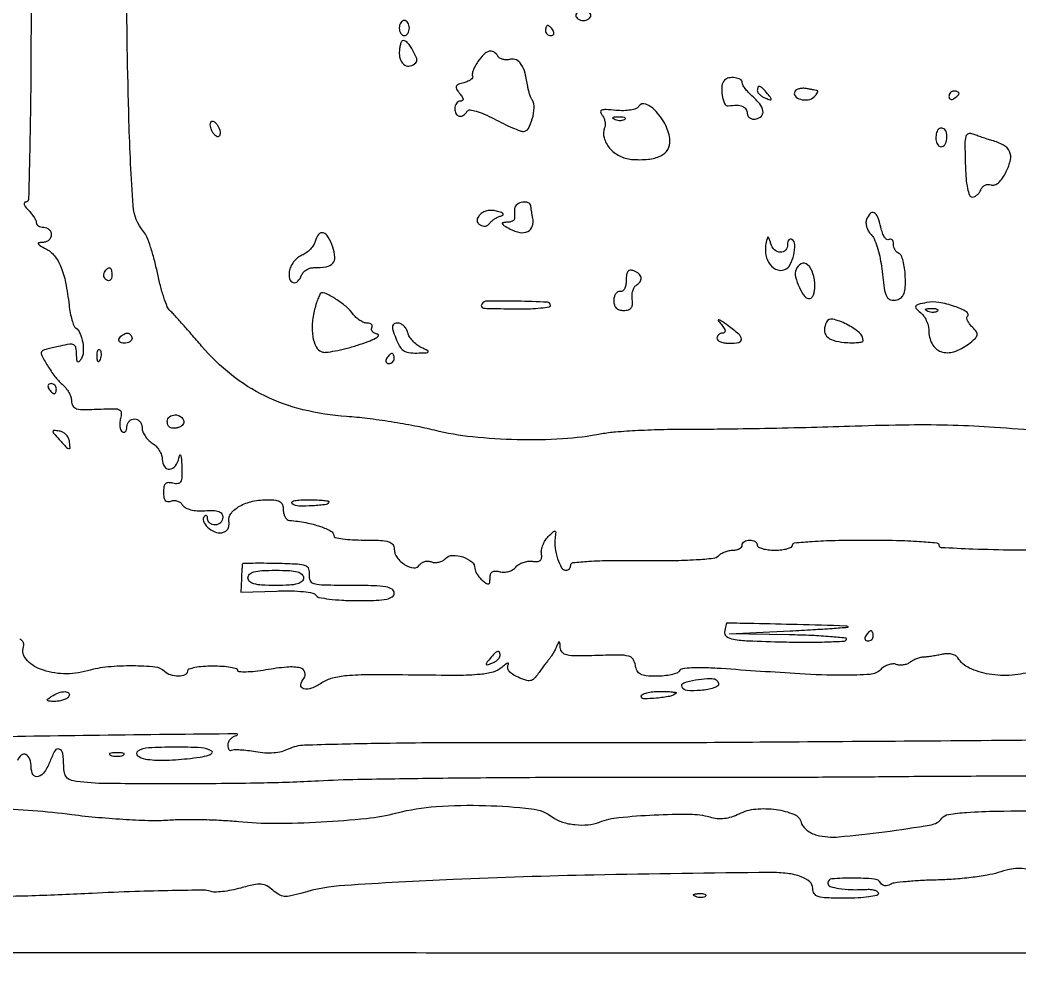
# Model space of a CAD drawing. Extents: x 0 to 5034, y 0 to 2560.
# Drawn here: x 500.8 to 698.9, y 260.2 to 448.1 of the extents above; entities that cross this region are included whole.
import ezdxf

# ---------------------------------------------------------------- set-up
doc = ezdxf.new("R2010")
doc.units = 0

msp = doc.modelspace()

# ---------------------------------------------------------------- linework, layer by layer
for points in [[(521.845899, 524.5, 0.000024), (521.849577, 566.207105, 0.000027)], [(495.366134, 263.263999, -0.000493), (512, 263.248959, 0.000377), (537.766971, 263.219699, 0.000035), (601.115625, 263.199988, 0.000045), (676.65134, 263.188681, 0.000036), (758.5, 263.189695, -0.00005), (959.629134, 263.186606, -0.002021)], [(503, 461.5, -0.001245), (502.943314, 438.729357, -0.004166), (502.744589, 423.8, -0.001123), (502.475399, 412.532722, -0.40658), (501.928571, 412, 0.262054), (501.671296, 411.855217, 0.216722), (501.633482, 411.538393, 0.08714), (501.897769, 411.033083, 0.032428), (502.428571, 410.428571, -0.02687), (503.030014, 409.758762, -0.029203), (503.538393, 409.045982, -0.03046), (503.896964, 408.39003, -0.110284), (504, 407.928571, 0.158739), (504.115347, 407.574402, 0.097), (504.440625, 407.272768, 0.078801), (504.926372, 407.069096, 0.06001), (505.5, 407, -0.099038), (506.072457, 406.885486, -0.097945), (506.559375, 406.559375, -0.097945), (506.885486, 406.072457, -0.099038), (507, 405.5, -0.115612), (506.865637, 404.926675, -0.099559), (506.485937, 404.436295, -0.092482), (505.918312, 404.104458, -0.084238), (505.25, 403.985258, 0.042162), (504.521238, 403.917509, 0.511817), (504.417981, 403.702494, 0.141384), (504.752026, 403.364355, 0.010084), (505.930288, 402.735258, -0.107932), (507.613071, 401.359704, -0.070209), (508.887882, 399.185445, -0.049412), (509.835753, 396.024873, -0.019949), (510.521626, 391.569192, 0.018356), (510.754694, 390.022352, 0.023729), (511.087138, 388.625859, 0.02257), (511.463207, 387.514488, 0.154099), (511.821252, 387.069192, -0.147867), (512.685002, 386.021364, -0.056282), (513.219863, 384.184494, -0.056044), (513.334321, 382.244471, -0.12863), (512.892745, 380.860698, -0.048772), (512.483879, 380.336285, -0.436397), (512.223243, 380.339375, -0.168863), (512.055517, 380.734541, -0.015066), (512.015313, 381.829455, 0.044363), (511.892056, 383.119678, 0.234963), (511.4775, 383.670164, 0.152955), (510.652992, 383.803409, 0.016929), (508.75, 383.46264, 0.006193), (507.480865, 383.174259, 0.008723), (506.35745, 382.883496, 0.005595), (505.426915, 382.614002, 0.110216), (505.16898, 382.468831, 0.339669), (505.035913, 381.752763, 0.018331), (506.228776, 379.609189, 0.026606), (507.708633, 377.435209, 0.04996), (509.156977, 375.882705, -0.044441), (509.862194, 375.143268, -0.039277), (510.458612, 374.260883, -0.041341), (510.868629, 373.374429, -0.087874), (511, 372.632705, 0.131568), (511.277412, 371.596699, 0.201623), (512.007219, 371.042335, 0.068162), (513.573118, 370.860515, 0.006652), (517.389258, 370.989631, -0.012496), (519.657044, 371.039837, -0.129297), (520.552523, 370.801599, -0.270856), (520.882747, 370.23094, -0.06292), (520.733138, 369.08752, 0.044303), (520.59145, 368.248165, 0.053602), (520.614138, 367.450112, 0.06263), (520.785708, 366.806764, 0.159201), (521.09388, 366.441979, 0.159385), (521.437314, 366.358858, 0.191145), (521.733827, 366.504431, 0.126121), (521.934315, 366.884171, 0.05878), (522, 367.440983, -0.095165), (522.114295, 368.036055, -0.09695), (522.440625, 368.542039, -0.098802), (522.927627, 368.880765, -0.103052), (523.5, 369, -0.116549), (524.072153, 368.864796, -0.100519), (524.559375, 368.483161, -0.093045), (524.886439, 367.912473, -0.083909), (525, 367.240547, 0.094507), (525.145899, 366.475543, 0.052496), (525.5875, 365.631033, 0.049758), (526.234966, 364.840341, 0.056806), (527, 364.232073, -0.063621), (527.765059, 363.60664, -0.051408), (528.4125, 362.764941, -0.053089), (528.853032, 361.845653, -0.085407), (529, 360.991526, 0.143183), (529.417499, 359.563499, 0.27682), (530.446332, 359.051439, 0.216911), (531.611173, 359.696146, 0.112422), (532.294267, 361.25, -0.060089), (532.477402, 361.8211, -0.674098), (532.645689, 361.813385, -0.067573), (532.785537, 361.136668, -0.008411), (532.863818, 359.633369, -0.01383), (532.880046, 357.483261, -0.114362), (532.64196, 356.542384, -0.256008), (532.10132, 356.177283, -0.087344), (531.125, 356.257061, 0.062539), (530.213958, 356.376968, 0.195447), (529.65088, 356.152016, 0.162126), (529.339647, 355.558886, 0.040467), (529.25, 354.453044, 0.038273), (529.328826, 353.424774, 0.13936), (529.599109, 352.835363, 0.210856), (530.061236, 352.613108, 0.100099), (530.725925, 352.725069, -0.09355), (531.352904, 352.839064, -0.08058), (532.014164, 352.727243, -0.080374), (532.60765, 352.41165, -0.092282), (533.038844, 351.937149, 0.136186), (533.61899, 351.400452, 0.056987), (534.623355, 351.020162, 0.047058), (535.929705, 350.817302, 0.031824), (537.437919, 350.822758, -0.02165), (539.155938, 350.863915, -0.082302), (540.207629, 350.66865, -0.155184), (540.782175, 350.226667, -0.152967), (541, 349.531326, -0.096946), (540.885602, 348.946865, -0.097428), (540.559375, 348.449827, -0.098422), (540.072412, 348.11702, -0.10117), (539.5, 348, -0.076226), (538.926925, 348.087877, -0.089419), (538.440625, 348.342708, -0.100747), (538.115534, 348.721743, -0.127718), (538, 349.166667, 0.055671), (537.954971, 349.569834, 0.167549), (537.811265, 349.80189, 0.255643), (537.601589, 349.840858, 0.117684), (537.357499, 349.690833, 0.303432), (537.172025, 348.757625, 0.105753), (537.989154, 347.57275, 0.084932), (539.397511, 346.636124, 0.142973), (540.793688, 346.448759, 0.095129), (541.483214, 346.692908, 0.118718), (541.971225, 347.162649, 0.108478), (542.219733, 347.83917, 0.069767), (542.216891, 348.678262, -0.205658), (542.651983, 350.294504, -0.09979), (544.315153, 351.704633, -0.074292), (546.92302, 352.674394, -0.051972), (550.047053, 353, -0.031717), (551.517767, 352.906614, -0.117663), (552.380882, 352.580678, -0.164872), (552.842176, 351.972198, -0.080641), (553, 351, 0.060043), (553.093125, 350.227315, 0.074063), (553.367188, 349.556275, 0.088436), (553.772785, 349.086304, 0.150506), (554.25, 348.893701, -0.025935), (557.501602, 348.446439, -0.035716), (560.35053, 347.688707, -0.037813), (562.456992, 346.780816, -0.278983), (563, 345.883369, 0.350708), (563.278192, 345.535536, 0.018851), (564.7625, 345.25949, 0.022717), (566.699757, 345.063646, 0.013832), (569, 345, -0.009306), (572.285646, 344.938844, -0.062086), (573.897462, 344.676689, -0.157661), (574.693884, 344.134171, -0.166528), (575, 343.240547, 0.160294), (575.551376, 341.564852, 0.092903), (577.11824, 340.105887, 0.113656), (578.872478, 339.489019, 0.289997), (580.033094, 340.053547, -0.108136), (580.445842, 340.48005, -0.08187), (581.041501, 340.748184, -0.077321), (581.725224, 340.820423, -0.079501), (582.391634, 340.679958, 0.085848), (583.090255, 340.541878, 0.064996), (583.868807, 340.624679, 0.06453), (584.605817, 340.906006, 0.081659), (585.182652, 341.350446, -0.203311), (586.562088, 341.963624, -0.086538), (588.59866, 341.644323, -0.088503), (590.370365, 340.665575, -0.224308), (590.992198, 339.372445, 0.099424), (591.100485, 338.851941, 0.040731), (591.438333, 338.210423, 0.038227), (591.925471, 337.559638, 0.039793), (592.5, 337, 0.022049), (593.313998, 336.382947, 0.234883), (593.713327, 336.325393, 0.289982), (593.945136, 336.607374, 0.030904), (594, 337.494187, -0.074602), (594.114965, 338.260421, -0.180635), (594.45842, 338.707304, -0.154085), (595.055686, 338.861302, -0.050632), (595.963232, 338.719866, 0.074911), (596.802583, 338.630361, 0.060241), (597.699285, 338.778425, 0.061483), (598.515335, 339.129999, 0.087338), (599.116321, 339.640158, -0.082595), (599.726114, 340.167755, -0.053236), (600.572624, 340.568417, -0.051944), (601.512754, 340.79043, -0.06612), (602.403088, 340.786923, 0.045557), (603.38144, 340.74293, 0.162514), (603.958338, 340.965577, 0.194965), (604.224251, 341.457977, 0.069405), (604.20101, 342.272439, -0.086783), (604.205813, 343.070744, -0.048832), (604.471375, 344.00575, -0.046807), (604.936255, 344.925786, -0.056055), (605.541259, 345.684116, -0.006736), (606.577197, 346.692511, -0.243799), (606.887505, 346.781804, -0.38562), (607.04207, 346.572735, -0.011731), (606.898605, 345.411677, 0.0703), (606.886776, 343.451191, 0.047996), (607.396014, 341.278787, 0.048694), (608.195578, 339.50497, 0.2687), (609.067388, 339, 0.111494), (609.423163, 339.080332, 0.100075), (609.726045, 339.307553, 0.094589), (609.929225, 339.647226, 0.087838), (610, 340.046989, -0.384373), (610.43332, 340.527381, -0.009854), (613.580146, 340.789917, -0.013584), (617.932599, 340.948247, -0.004963), (624.096747, 340.943735, 0.005478), (630.25561, 340.945574, 0.012841), (634.855226, 341.115539, 0.010811), (638.26384, 341.403353, 0.171538), (639.296747, 341.896747, -0.066595), (639.850064, 342.319484, -0.039084), (640.604669, 342.675919, -0.038386), (641.429913, 342.918966, -0.052469), (642.2, 343, 0.053595), (642.888633, 343.074027, 0.073362), (643.47125, 343.29375, 0.093122), (643.862375, 343.618409, 0.17482), (644, 344, -0.148195), (644.115568, 344.381354, -0.098894), (644.440625, 344.70625, -0.082425), (644.926543, 344.925306, -0.064853), (645.5, 345, -0.064853), (646.073457, 344.925306, -0.082425), (646.559375, 344.70625, -0.098894), (646.884432, 344.381354, -0.148195), (647, 344, 0.277684), (647.232098, 343.614308, 0.052312), (648.028125, 343.29375, 0.042582), (649.158889, 343.072542, 0.027026), (650.5, 343, 0.027026), (651.841111, 343.072542, 0.042582), (652.971875, 343.29375, 0.052312), (653.767902, 343.614308, 0.277684), (654, 344, -0.386182), (654.403813, 344.444855, -0.006948), (657.875, 344.732759, -0.012022), (662.428351, 344.936945, -0.005192), (668.5, 345, -0.005192), (674.571649, 344.936945, -0.012022), (679.125, 344.732759, -0.006948), (682.596187, 344.444855, -0.386182), (683, 344, 0.400137), (683.444307, 343.533699, 0.002491), (689.768535, 343.259588, 0.006887), (697.878633, 343.060371, 0.002696), (709.074139, 343)], [(703.335955, 366.553397, 0.007462), (694.065727, 367.339336, 0.010622), (685.809877, 367.739326, 0.00987), (677.102442, 367.804003, 0.005322), (666.376573, 367.55773, -0.001988), (657.752449, 367.302168, -0.0016), (648.476816, 367.093904, -0.001616), (639.905572, 366.956602, -0.004139), (633.69966, 366.928627, 0.006848), (628.527881, 366.877291, 0.006887), (623.369164, 366.684295, 0.00675), (618.878368, 366.393481, 0.02732), (616.160315, 366.030403, -0.031313), (608.368029, 365.052723, -0.021033), (599.392919, 364.871837, -0.021115), (590.507586, 365.442454, -0.033503), (583, 366.756989, 0.013451), (579.099831, 367.602225, 0.007794), (574.373134, 368.418119, 0.007786), (569.604035, 369.089076, 0.012974), (565.568117, 369.486897, -0.041443), (556.907739, 370.841381, -0.053524), (549.339054, 373.560727, -0.05519), (542.700773, 377.742411, -0.048412), (536.809585, 383.445284, 0.002642), (534.753039, 385.837085, 0.003388), (532.834081, 388.015177, 0.002615), (531.204588, 389.82055, 0.028922), (530.508776, 390.5, -0.120194), (529.988836, 391.234676, -0.014446), (529.307022, 393.115625, -0.016523), (528.624626, 395.437773, -0.012893), (528.032825, 398, 0.014478), (527.421461, 400.609162, 0.016342), (526.681073, 403.074069, 0.015735), (525.921365, 405.117503, 0.080787), (525.292861, 406.145766, -0.162044), (523.211274, 411.230565, -0.009538), (522.396413, 428.126509, -0.006599), (521.932804, 457.248451, -0.000714)], [(773.440625, 305.899877, -0.000016), (797.567791, 306.07423, -0.001513)], [(490.486334, 305.916691, -0.002039), (516.575348, 306.349534, -0.000708), (543.70343, 306.650585, -0.908983), (543.75, 306.20855, 0.077212), (543.081305, 305.961142, 0.075698), (542.514063, 305.521269, 0.080722), (542.132243, 304.961963, 0.109915), (542, 304.367659, 0.04997), (542.053836, 303.830318, 0.107319), (542.220312, 303.45096, 0.181268), (542.466257, 303.288133, 0.194358), (542.75, 303.333275, -0.135416), (543.250089, 303.473029, -0.014808), (544.454687, 303.441342, -0.017253), (545.913335, 303.309097, -0.013124), (547.5, 303.067409, 0.028999), (549.368537, 302.843191, 0.03563), (551.124951, 302.86038, 0.039011), (552.707479, 303.114143, 0.054535), (554.054256, 303.599575, -0.106372), (557.230885, 304.38692, -0.003454), (570.449876, 304.705615, -0.004192), (590.439475, 304.881761, -0.000844), (626, 304.8369, 0.002474), (629.432217, 304.843757, 0.000025), (653.559375, 305.012553, 0.000082), (681.363324, 305.213055, 0.000053), (713.5, 305.453509, -0.000033), (745.636676, 305.695296, -0.00005)], [(701.890305, 319.111605, -0.065247), (697.527835, 318.20401, -0.060559), (692.963151, 318.414858, -0.066663), (689.068729, 319.620644, -0.144326), (686.734151, 321.668474, 0.129723), (686.276649, 322.093593, 0.0662), (685.536988, 322.370751, 0.058889), (684.645526, 322.468006, 0.054963), (683.734151, 322.359231, -0.010578), (682.768927, 322.156071, -0.008324), (681.715657, 321.975649, -0.00843), (680.730859, 321.84074, -0.020494), (680, 321.783394, 0.050261), (679.335561, 321.691278, 0.030562), (678.577178, 321.457265, 0.030421), (677.84588, 321.129611, 0.046441), (677.262735, 320.751817, -0.0758), (676.679567, 320.420721, -0.054274), (675.953051, 320.230079, -0.054179), (675.200934, 320.200033, -0.074659), (674.541674, 320.345635, 0.109045), (673.858553, 320.448303, 0.061942), (673.034226, 320.288246, 0.057387), (672.202228, 319.90652, 0.060221), (671.493564, 319.350707, -0.179018), (669.377412, 318.377338, -0.020493), (664.042898, 318.186, -0.014033), (655.438124, 318.471699, -0.002682), (639.829455, 319.513048, 0.010447), (636.564193, 319.680005, 0.021977), (634.0256, 319.645086, 0.022213), (632.160163, 319.453919, 0.221174), (631.520438, 319.033069, -0.166663), (631.032518, 318.632881, -0.032877), (629.932284, 318.303464, -0.031561), (628.539573, 318.075734, -0.02475), (627.010534, 318, -0.020676), (624.9401, 318.085655, -0.099212), (623.810927, 318.410928, -0.158376), (623.16958, 319.061306, -0.079725), (622.819551, 320.172543, 0.115075), (622.350884, 321.362551, 0.181057), (621.459781, 321.983032, 0.064826), (619.681255, 322.198458, 0.006028), (615.25, 322.105448, -0.00646), (611.074077, 322.02141, -0.054856), (609.210282, 322.212933, -0.158937), (608.303814, 322.740691, -0.172919), (607.921053, 323.682906, 0.010069), (607.863945, 324.58022, 0.249757), (607.733767, 324.781895, 0.434152), (607.564072, 324.727332, 0.016374), (607.269611, 324.045675, -0.022917), (606.986247, 323.412581, -0.015115), (606.606004, 322.711391, -0.015222), (606.193924, 322.050547, -0.028271), (605.814452, 321.545675, 0.011189), (605.382951, 321.010639, 0.004032), (604.792644, 320.231291, 0.003997), (604.159431, 319.366797, 0.004737), (603.575441, 318.539572, -0.04341), (602.732637, 317.522577, -0.15336), (601.991998, 317.129741, -0.127308), (601.075583, 317.193933, -0.026091), (599.553159, 317.793825, -0.036335), (598.464746, 318.38866, -0.082916), (597.774591, 319.016628, -0.128914), (597.500287, 319.646583, -0.172505), (597.615506, 320.254253, 0.15175), (597.681187, 320.537538, 0.505079), (597.545484, 320.622999, 0.07171), (597.082285, 320.359899, 0.01471), (596.354438, 319.760212, -0.112332), (594.637244, 318.833556, -0.046012), (592.015271, 318.358701, -0.021886), (587.640051, 318.16852, -0.003279), (578.841043, 318.229075, 0.003557), (570.139392, 318.284127, 0.021058), (565.591136, 318.088903, 0.041531), (562.729351, 317.603488, 0.082437), (560.630254, 316.677303, -0.053587), (558.583296, 315.629863, -0.154481), (557.010546, 315.536398, -0.381915), (556.499536, 316.293078, -0.140173), (557.064066, 317.577195, 0.258925), (557.295262, 318.805803, 0.263773), (556.374562, 319.636873, 0.077254), (553.735881, 319.806714, 0.020174), (549.513664, 319.253558, -0.014056), (547.399362, 318.95021, -0.02399), (545.619639, 318.831823, -0.021443), (544.268279, 318.86484, -0.394635), (544, 319.151813, 0.338782), (543.745555, 319.484241, 0.024048), (542.53125, 319.750845, 0.026066), (540.916746, 319.938837, 0.015951), (539, 320, 0.01883), (537.083446, 319.927795, 0.03053), (535.46875, 319.70625, 0.031449), (534.280551, 319.389817, 0.322437), (534, 319, -0.305464), (533.524643, 318.294512, -0.093363), (532.197698, 318.027235, -0.076301), (530.614224, 318.249946, -0.123001), (529.45, 318.942777, 0.172878), (527.59713, 319.813286, 0.02194), (523.121296, 320.05057, 0.026552), (518.251075, 319.836137, 0.043225), (514.184911, 319.081555, -0.074202), (509.417034, 318.498173, -0.083457), (504.887665, 319.38293, -0.120178), (501.993382, 321.357264, -0.278179), (501.514631, 323.842541, 0.142169), (501.554068, 324.405893, 0.117481), (501.293238, 324.950789, 0.094928), (500.753404, 325.406568, 0.064114)], [(710.408542, 298.256266, 0.000237), (692.278239, 298.1724, 0.000182), (677.076533, 298.089347, 0.002018), (671, 298.029403, -0.002694), (665.073186, 297.97894, -0.00029), (651.365625, 297.94404, -0.000357), (635.043771, 297.923613, -0.000287), (617.5, 297.924265, 0.001509), (599.664542, 297.881341, 0.001681), (582.459375, 297.730141, 0.001551), (567.792279, 297.506432, 0.008836), (560, 297.225599, -0.009138), (548.405484, 296.81474, -0.003942), (532.943822, 296.671532, -0.002716), (517.882072, 296.732582, -0.031488), (512, 297.159428, -0.052638), (510.761077, 297.463368, -0.133278), (510.007716, 297.990747, -0.125777), (509.598861, 298.848472, -0.044439), (509.454058, 300.212608, 0.03037), (509.256673, 302.7493, 0.278358), (508.588965, 303.572722, 0.36546), (507.734995, 303.256846, 0.038726), (506.763372, 301.184057, -0.057766), (505.676794, 299.078088, -0.166524), (504.385752, 298.098574, -0.350351), (503.41145, 298.459698, -0.136303), (503, 299.940983, 0.080303), (502.738262, 301.560165, 0.196893), (501.96707, 302.458599, 0.300424), (501.05282, 302.356659, 0.131283), (500.315879, 301.313382, -0.059609)], [(495.587159, 291.871926, -0.021454), (511.094901, 290.597847, 0.008752), (516.38671, 290.027457, 0.007932), (521.871547, 289.620801, 0.007968), (526.792149, 289.412997, 0.025081), (530.094901, 289.491888, -0.015683), (533.092745, 289.619884, -0.008045), (536.854709, 289.601891, -0.007987), (540.731181, 289.458996, -0.011922), (544.112618, 289.199261, 0.026225), (551.28574, 288.854207, 0.01248), (560.527392, 289.125336, 0.012137), (569.492607, 289.8311, 0.0371), (575.49395, 290.904562, -0.045337), (583.323838, 292.17258, -0.024612), (593.079469, 292.374815, -0.021243), (602.19073, 291.727135, -0.132529), (606.5, 290.021084, 0.086415), (608.355357, 289.083077, 0.048348), (610.841501, 288.581516, 0.047555), (613.448773, 288.562187, 0.069699), (615.680602, 289.077221, -0.066361), (619.539389, 289.994749, -0.013437), (626.576135, 290.516713, -0.013429), (633.63048, 290.660026, -0.066487), (637.554405, 290.109771, 0.043946), (639.043535, 289.832229, 0.050988), (640.484472, 289.840097, 0.050008), (641.917088, 290.141377, 0.039753), (643.381714, 290.737736, -0.094194), (646.684694, 291.681473, -0.057569), (650.749844, 291.581711, -0.060709), (654.266478, 290.643138, -0.237556), (655.708601, 289.006308, 0.103657), (656.083045, 288.254993, 0.055835), (656.814164, 287.516653, 0.05212), (657.764222, 286.901497, 0.056199), (658.797663, 286.514647, 0.083315), (663.173245, 286.165352, 0.011725), (672.204008, 287.163075, 0.007605), (681.444709, 288.547315, 0.19208), (683.590984, 289.843914, -0.196157), (684.897193, 290.619072, -0.019926), (688.555549, 291.016979, -0.013793), (694.530772, 291.261557, -0.002523), (705.590984, 291.353121, -0.005421)], [(700.283541, 279.788765, 0.052166), (698.714109, 279.891648, 0.044042), (696.948463, 279.66655, 0.022003), (694.769625, 279.089658, -0.033635), (692.585613, 278.565402, -0.011931), (689.404202, 278.102529, -0.011779), (685.87597, 277.758996, -0.013591), (682.5, 277.602498, 0.008309), (679.349735, 277.489796, 0.011177), (676.50311, 277.276667, 0.008427), (674.14951, 277.007333, 0.10781), (673.319098, 276.708358, -0.084476), (672.82056, 276.502369, -0.093851), (672.300578, 276.483581, -0.101223), (671.84044, 276.653005, -0.116185), (671.510081, 276.983688, 0.238547), (670.166689, 277.805262, 0.01975), (665.950021, 277.978436, 0.018429), (661.773028, 277.83092, 0.393234), (661, 277, 0.319504), (661.462329, 276.350347, 0.043655), (663.171961, 275.920121, 0.035213), (665.642212, 275.699994, 0.018103), (668.75, 275.755079, -0.039785), (669.611647, 275.733013, -0.060851), (670.339062, 275.565237, -0.082162), (670.83223, 275.28796, -0.227468), (671, 274.938264, -0.352223), (670.702693, 274.568579, -0.018208), (669.090625, 274.275615, -0.022284), (666.991949, 274.067594, -0.01356), (664.5, 274, -0.007544), (660.731976, 274.056857, -0.065579), (659.081335, 274.32518, -0.181062), (658.298554, 274.920701, -0.141481), (658, 275.954687, 0.21981), (657.400526, 277.252423, 0.088183), (655.672519, 278.263524, 0.05983), (652.976367, 278.906145, 0.030653), (649.5, 279.091185, 0.003053), (614.570703, 278.594633, 0.005926), (586.678129, 277.696923, 0.005165), (565.176462, 276.527043, 0.056347), (556.658574, 275.001146, -0.018987), (554.508078, 274.447756, -0.0781), (553.169428, 274.370008, -0.106873), (552.093692, 274.715554, -0.053004), (550.929694, 275.563626, 0.056051), (549.724193, 276.430773, 0.110649), (548.600236, 276.767636, 0.072062), (547.134718, 276.660341, 0.01401), (544.555731, 276.015604, -0.019991), (542.720414, 275.580034, -0.022076), (540.915771, 275.309331, -0.02214), (539.367056, 275.215557, -0.095945), (538.464581, 275.375218, 0.094402), (537.24262, 275.595257, 0.001909), (530.948985, 275.507755, 0.004442), (523.575236, 275.311539, 0.002962), (515.132897, 274.961727, -0.002419), (503.145808, 274.451991, -0.013608), (496.734904, 274.385028, -0.025385)]]:
    msp.add_lwpolyline(points, format="xyb")
for points in [[(611, 449, 0.148195), (611.115568, 448.618646, 0.098894), (611.440625, 448.29375, 0.082425), (611.926543, 448.074694, 0.064853), (612.5, 448, 0.064853), (613.073457, 448.074694, 0.082425), (613.559375, 448.29375, 0.098894), (613.884432, 448.618646, 0.148195), (614, 449, 0.148195), (613.884432, 449.381354, 0.098894), (613.559375, 449.70625, 0.082425), (613.073457, 449.925306, 0.064853), (612.5, 450, 0.064853), (611.926543, 449.925306, 0.082425), (611.440625, 449.70625, 0.098894), (611.115568, 449.381354, 0.148195)], [(576, 446.5, 0.064853), (576.074694, 445.926543, 0.082425), (576.29375, 445.440625, 0.098894), (576.618646, 445.115568, 0.148195), (577, 445, 0.148195), (577.381354, 445.115568, 0.098894), (577.70625, 445.440625, 0.082425), (577.925306, 445.926543, 0.064853), (578, 446.5, 0.064853), (577.925306, 447.073457, 0.082425), (577.70625, 447.559375, 0.098894), (577.381354, 447.884432, 0.148195), (577, 448, 0.148195), (576.618646, 447.884432, 0.098894), (576.29375, 447.559375, 0.082425), (576.074694, 447.073457, 0.064853)], [(605, 446, 0.105053), (605.081062, 445.618444, 0.099167), (605.311086, 445.29375, 0.09642), (605.654762, 445.076123, 0.093332), (606.059017, 445, 0.108972), (606.413961, 445.078288, 0.182303), (606.6254, 445.29375, 0.161196), (606.656512, 445.6179, 0.082592), (606.5, 446, 0.029505), (606.231006, 446.382774, 0.035638), (605.933975, 446.70625, 0.038439), (605.65171, 446.934461, 0.151918), (605.440983, 447, 0.210953), (605.272352, 446.92554, 0.081139), (605.129539, 446.70625, 0.061769), (605.032345, 446.382849, 0.042167)], [(576, 441.5, 0.097719), (576.285049, 440.055416, 0.165788), (577.087623, 439.137073, 0.195321), (578.17845, 438.985359, 0.135268), (579.274478, 439.607811, 0.291193), (579.458876, 440.437549, 0.043028), (578.702105, 442.070226, 0.043221), (577.655378, 443.57932, 0.22309), (576.759453, 444, 0.268838), (576.466994, 443.830502, 0.0564), (576.223089, 443.265625, 0.045002), (576.055155, 442.457853, 0.028767)], [(591.598406, 439.837032, 0.027604), (591.051084, 438.955874, 0.036576), (590.659758, 438.096955, 0.039906), (590.454637, 437.368886, 0.189319), (590.530455, 436.950723, -0.279344), (590.533258, 436.631283, -0.097488), (590.213681, 436.274459, -0.062612), (589.61749, 435.932321, -0.035051), (588.824301, 435.664305, 0.027172), (587.692867, 435.301741, 0.207239), (587.301818, 434.92017, 0.238939), (587.342718, 434.41071, 0.035898), (587.957994, 433.550615, -0.025612), (588.481871, 432.849209, -0.121756), (588.651349, 432.381993, -0.290888), (588.516377, 432.109905, -0.136883), (588.122445, 432, 0.132654), (587.694405, 431.884403, 0.100549), (587.329718, 431.559375, 0.087756), (587.084365, 431.073173, 0.073201), (587, 430.5, 0.125168), (587.247199, 429.528002, 0.221791), (587.899112, 429.046465, 0.200288), (588.744781, 429.214073, 0.106959), (589.49673, 429.994708, -0.285896), (590.027799, 430.258016, -0.044806), (591.228929, 430.031743, -0.035642), (592.842533, 429.448198, -0.017733), (594.79779, 428.494708, 0.00937), (596.676424, 427.539377, 0.011934), (598.445167, 426.732821, 0.009969), (599.944896, 426.126787, 0.091276), (600.633635, 426, 0.275647), (601.597522, 426.575079, 0.054674), (602.385339, 428.515406, 0.053846), (602.758624, 430.704981, 0.154934), (602.387536, 432.18197, -0.038792), (602.112906, 432.71464, -0.019293), (601.845267, 433.425896, -0.019025), (601.623331, 434.188293, -0.026474), (601.487493, 434.885982, 0.028347), (600.957676, 437.55394, 0.07925), (600.198192, 439.297147, 0.136951), (599.21457, 440.176584, 0.180189), (598.026608, 440.296707, -0.061366), (597.287928, 440.197729, -0.063795), (596.557366, 440.283444, -0.07085), (595.944752, 440.532171, -0.123137), (595.553842, 440.912882, 0.111647), (594.733117, 441.749267, 0.212631), (593.819739, 441.890539, 0.135231), (592.787107, 441.279384, 0.039158)], [(640.5, 436.166667, 0.177), (639.974121, 435.035062, 0.057788), (640.03169, 433.165953, 0.062616), (640.491944, 431.511346, 0.337938), (641.25, 431.074646, -0.031694), (642.956561, 431.18704, -0.095216), (644.098767, 430.970376, -0.157302), (644.753547, 430.430657, -0.143314), (645, 429.588484, 0.127723), (645.135269, 429.067585, 0.124256), (645.507816, 428.671978, 0.107267), (646.073704, 428.462557, 0.076994), (646.75, 428.47132, 0.163604), (647.819922, 429.043348, 0.23702), (648.120812, 430.051525, 0.12649), (647.483521, 431.451956, 0.04444), (645.937776, 433.053966, -0.026079), (645.196058, 433.768305, -0.030026), (644.569222, 434.524681, -0.031303), (644.124698, 435.219119, -0.127385), (644, 435.700629, 0.279232), (643.63359, 436.305574, 0.087531), (642.580812, 436.63932, 0.077361), (641.35401, 436.612279, 0.153423)], [(647, 434.106989, 0.148172), (647.117443, 433.719384, 0.058677), (647.482174, 433.291272, 0.05126), (648.013435, 432.891147, 0.0442), (648.641444, 432.584097, 0.012731), (649.541716, 432.264678, 0.389672), (649.741192, 432.355597, 0.27071), (649.707299, 432.617386, 0.008807), (649.018999, 433.477108, 0.017238), (648.053128, 434.562498, 0.127361), (647.469452, 434.925, 0.389178), (647.129499, 434.765008, 0.097466)], [(654.440589, 433.903871, 0.328188), (654.511659, 433.024572, 0.148928), (655.545432, 432.376106, 0.101789), (657.092859, 432.280546, 0.162455), (658.267217, 432.867217, 0.022012), (658.670419, 433.307574, 0.045875), (658.935058, 433.68972, 0.083279), (659.032519, 433.958537, 0.418094), (658.95, 434.076511, -0.003641), (658.680024, 434.124439, -0.000502), (658.119291, 434.228784, -0.000576), (657.455463, 434.353795, -0.000488), (656.753971, 434.487445, 0.052717), (656.044022, 434.547153, 0.056478), (655.354178, 434.453969, 0.063412), (654.785534, 434.23095, 0.129925)], [(685, 432.940983, 0.108972), (685.078288, 432.586039, 0.182303), (685.29375, 432.3746, 0.161196), (685.6179, 432.343488, 0.082592), (686, 432.5, 0.029505), (686.382774, 432.768994, 0.035638), (686.70625, 433.066025, 0.038439), (686.934461, 433.34829, 0.151918), (687, 433.559017, 0.210953), (686.92554, 433.727648, 0.081139), (686.70625, 433.870461, 0.061769), (686.382849, 433.967655, 0.042167), (686, 434, 0.105053), (685.618444, 433.918938, 0.099167), (685.29375, 433.688914, 0.09642), (685.076123, 433.345238, 0.093332)], [(623.471993, 430.954684, -0.16947), (622.945606, 430.527731, -0.043814), (621.873553, 430.244663, -0.038551), (620.494496, 430.115324, -0.027889), (618.951495, 430.176016, 0.011004), (617.015749, 430.317715, 0.090985), (616.144872, 430.203499, 0.366242), (615.926492, 429.852671, 0.137701), (616.180405, 429.282626, -0.067065), (616.542036, 428.704268, -0.054551), (616.76925, 428.009031, -0.056275), (616.835696, 427.307608, -0.087327), (616.71986, 426.712351, 0.161173), (616.626739, 424.724484, 0.108976), (617.703157, 422.705827, 0.096885), (619.670147, 421.145374, 0.100078), (622.057725, 420.463993, 0.041832), (625.391918, 420.481032, 0.092149), (627.836495, 421.164184, 0.139701), (629.25822, 422.446503, 0.164089), (629.677146, 424.20382, 0.091821), (628.841737, 427.171676, 0.071569), (626.945031, 429.941655, 0.105022), (624.893381, 431.400829, 0.372458)], [(538.638374, 426.5, 0.046632), (538.922397, 425.926166, 0.052856), (539.297997, 425.440625, 0.060245), (539.703798, 425.108138, 0.142471), (540.075604, 425, 0.209945), (540.355341, 425.122874, 0.13955), (540.515044, 425.440625, 0.08982), (540.519532, 425.92532, 0.049166), (540.361626, 426.5, 0.046632), (540.077603, 427.073834, 0.052856), (539.702003, 427.559375, 0.060245), (539.296202, 427.891862, 0.142471), (538.924396, 428, 0.209945), (538.644659, 427.877126, 0.13955), (538.484956, 427.559375, 0.08982), (538.480468, 427.07468, 0.049166)], [(620.729167, 428.395833, -0.126455), (620.402231, 428.202593, -0.060344), (619.916927, 428.123424, -0.05415), (619.359369, 428.160852, -0.051402), (618.8125, 428.316886, -0.054073), (618.395823, 428.538436, -0.470617), (618.37858, 428.720685, -0.168741), (618.670344, 428.862007, -0.018894), (619.416667, 428.921053, -0.028489), (620.112848, 428.910055, -0.077125), (620.592839, 428.799335, -0.208169), (620.77538, 428.614691, -0.296942)], [(682.754232, 426.266312, 0.084697), (682.436116, 425.221291, 0.082939), (682.479003, 424.121909, 0.104464), (682.84371, 423.288862, 0.234312), (683.437328, 422.972506, 0.26629), (684.162879, 423.360605, 0.1021), (684.575922, 424.472687, 0.093314), (684.533019, 425.735512, 0.201974), (683.980032, 426.512341, 0.086456), (683.629461, 426.652808, 0.102024), (683.272696, 426.654687, 0.11056), (682.965717, 426.518222, 0.11748)], [(688.239672, 419.598523, 0.012287), (688.394616, 416.742487, 0.031531), (688.686927, 414.695052, 0.042418), (689.085417, 413.357915, 0.308344), (689.61062, 413, 0.110467), (690.102444, 413.110003, 0.066223), (690.607931, 413.435673, 0.061309), (691.049881, 413.916065, 0.063804), (691.355157, 414.483141, -0.095481), (691.681491, 415.007379, -0.097038), (692.177636, 415.369238, -0.098736), (692.76608, 415.513142, -0.102713), (693.355875, 415.416932, 0.174211), (694.067381, 415.40167, 0.09827), (694.825844, 415.835356, 0.066723), (695.603419, 416.717967, 0.031567), (696.366367, 418.032581, 0.058629), (697.196284, 420.337477, 0.167335), (697.02324, 422.009818, 0.162149), (695.849242, 423.254443, 0.054222), (693.5, 424.205735, -0.008275), (692.608604, 424.474622, -0.005266), (691.579918, 424.815574, -0.005289), (690.577491, 425.171478, -0.009776), (689.772062, 425.485069, 0.170777), (688.883085, 425.531829, 0.263451), (688.360885, 424.993148, 0.065316), (688.170318, 423.466953, 0.00585)], [(591.988209, 409.485793, 0.046017), (591.541618, 408.834067, 0.137309), (591.416407, 408.313107, 0.168254), (591.588949, 407.868814, 0.078514), (592.063245, 407.460912, 0.083861), (592.554692, 407.261055, 0.09101), (593.070221, 407.241768, 0.097839), (593.529353, 407.403758, 0.115122), (593.861803, 407.721941, -0.064889), (594.211835, 408.131091, -0.032773), (594.745579, 408.552211, -0.031887), (595.362996, 408.921235, -0.040887), (595.97421, 409.174792, 0.054123), (596.536428, 409.425626, 0.434972), (596.592206, 409.672236, 0.164568), (596.254278, 409.927242, 0.016116), (595.260977, 410.221502, 0.059977), (594.329303, 410.348967, 0.05939), (593.390775, 410.252447, 0.063967), (592.570353, 409.95401, 0.100696)], [(598.881579, 410.75, 0.012922), (598.844913, 410.21645, 0.010693), (598.83273, 409.646875, 0.01084), (598.844069, 409.123931, 0.028319), (598.881579, 408.75, -0.232582), (598.792582, 408.462741, -0.094029), (598.451151, 408.215982, -0.066303), (597.911644, 408.045603, -0.041288), (597.25, 407.985258, 0.050048), (596.54677, 407.908702, 0.505933), (596.443242, 407.680305, 0.133435), (596.80271, 407.314373, 0.010619), (598, 406.648159, 0.075148), (599.937819, 405.97026, 0.159585), (601.495887, 406.17395, 0.205534), (602.382519, 407.187145, 0.126595), (602.481615, 408.793688, -0.0034), (602.350207, 409.501964, -0.003299), (602.227072, 410.219083, -0.003256), (602.12705, 410.851167, -0.012191), (602.076511, 411.25, 0.290664), (601.583982, 411.87501, 0.123851), (600.47697, 411.976259, 0.108511), (599.352955, 411.538465, 0.225918)], [(668.649478, 408.528939, 0.104212), (668.542005, 407.857559, 0.062424), (668.682124, 407.058679, 0.058489), (669.033899, 406.260601, 0.063434), (669.553313, 405.589544, -0.092285), (670.157731, 404.708624, -0.025708), (670.758971, 403.139418, -0.025019), (671.267953, 401.259918, -0.023918), (671.595766, 399.310605, 0.006387), (672.175527, 394.929095, 0.072422), (672.672405, 393.257437, 0.227103), (673.442267, 392.621192, 0.125536), (674.688828, 392.628345, 0.114637), (675.56075, 393.086475, 0.129725), (676.093858, 393.864498, 0.075865), (676.341928, 395.145535, 0.019275), (676.344677, 397.269163, 0.024229), (676.205263, 398.891971, 0.033749), (675.913419, 400.319802, 0.03578), (675.528664, 401.405348, 0.212331), (675.094677, 401.801774, -0.108494), (674.67616, 402.051448, -0.070168), (674.321562, 402.492962, -0.065478), (674.081837, 403.05095, -0.068861), (674, 403.64235, 0.063771), (673.932931, 404.166065, 0.134937), (673.730153, 404.517777, 0.191538), (673.429945, 404.645077, 0.145039), (673.081372, 404.550291, -0.305067), (672.680117, 404.565797, -0.091673), (672.238473, 405.033135, -0.057963), (671.821301, 405.878312, -0.031638), (671.501917, 406.991274, 0.036095), (670.907209, 408.99615, 0.180901), (670.149429, 409.862844, 0.35035), (669.366894, 409.720803, 0.08794)], [(559.344829, 404.210626, -0.082686), (559.00682, 403.455303, -0.04561), (558.371495, 402.664697, -0.043875), (557.560386, 401.960416, -0.053475), (556.688449, 401.460626, 0.070937), (555.827552, 400.926547, 0.052736), (555.048989, 400.121246, 0.053257), (554.464332, 399.181895, 0.077464), (554.180449, 398.25, 0.095511), (554.253037, 396.780751, 0.264637), (554.938592, 396.055432, 0.281495), (555.870164, 396.295911, 0.101085), (556.638374, 397.5, -0.09438), (556.993631, 398.07349, -0.066826), (557.576941, 398.559375, -0.064712), (558.289777, 398.887878, -0.075792), (559.025201, 399, 0.038208), (561.530837, 399.191753, 0.168569), (562.820482, 399.874273, 0.211471), (563.244096, 401.098067, 0.06305), (562.823397, 403.076759, 0.045226), (561.921396, 405.065429, 0.187008), (560.917522, 405.885297, 0.322064), (560.010419, 405.596676, 0.09625)], [(649.03949, 405, 0.097853), (648.594794, 402.44685, 0.116669), (649.209652, 400.087438, 0.156794), (650.638773, 398.694647, 0.209976), (652.425204, 398.609672, 0.183545), (653.479736, 399.552358, 0.060479), (654.219807, 401.533648, 0.062045), (654.44831, 403.55186, 0.256949), (653.865891, 404.582884, 0.169554), (653.537934, 404.655417, 0.189871), (653.254355, 404.502872, 0.120385), (653.062516, 404.117973, 0.055748), (653, 403.559017, -0.186577), (652.573377, 402.455529, -0.226402), (651.557148, 402.040564, -0.178839), (650.394242, 402.548157, -0.138294), (649.689326, 403.75, 0.016182), (649.500153, 404.388653, 0.039792), (649.309791, 404.839062, 0.103652), (649.153064, 405.030518, 0.508442)], [(519, 397.440983, -0.067432), (518.925389, 396.890269, -0.140899), (518.701458, 396.524436, -0.190788), (518.36964, 396.397824, -0.136093), (517.983688, 396.510081, -0.090427), (517.639411, 396.820631, -0.095498), (517.434921, 397.22714, -0.099685), (517.401101, 397.665803, -0.108373), (517.542705, 398.069098, -0.050477), (518.13314, 398.838655, -0.315493), (518.592818, 398.933879, -0.25701), (518.914842, 398.519563, -0.039415)], [(621, 396.468615, -0.045217), (620.914234, 395.522163, -0.079329), (620.653332, 394.782417, -0.116894), (620.262137, 394.345401, -0.205985), (619.795455, 394.25, 0.171803), (619.333497, 394.186952, 0.119215), (618.931392, 393.839063, 0.090076), (618.652053, 393.246606, 0.059618), (618.545455, 392.5, 0.070395), (618.649845, 391.618206, 0.130293), (619.004216, 390.99571, 0.130317), (619.620362, 390.63057, 0.070434), (620.5, 390.510946, 0.063699), (621.425623, 390.634502, 0.162351), (621.984346, 391.002015, 0.150229), (622.236286, 391.653782, 0.052112), (622.20215, 392.672356, -0.048045), (622.165899, 393.542984, -0.051917), (622.299599, 394.381356, -0.058178), (622.571963, 395.067025, -0.131471), (622.95215, 395.470427, 0.096642), (623.745972, 396.204423, 0.199324), (623.942105, 397.01163, 0.183045), (623.509957, 397.771293, 0.081453), (622.5, 398.361626, 0.100949), (621.811241, 398.47645, 0.219604), (621.343615, 398.239871, 0.135263), (621.075458, 397.607715, 0.033085)], [(654.69335, 398.643265, 0.152397), (654.597417, 397.144972, 0.051652), (655.337857, 395.063292, 0.051826), (656.428116, 393.279072, 0.272128), (657.45, 392.862198, 0.198238), (657.814275, 393.07831, 0.067203), (658.120937, 393.626887, 0.054349), (658.330196, 394.39209, 0.039608), (658.4, 395.271885, 0.069115), (658.042219, 397.847836, 0.140083), (656.973965, 399.573217, 0.303829), (655.72811, 399.759132, 0.192992)], [(559.215042, 390.750067, 0.043927), (558.737443, 387.895107, 0.060621), (558.849408, 385.301185, 0.076178), (559.495559, 383.326883, 0.186114), (560.61235, 382.318514, 0.122114), (561.449562, 382.214688, 0.015538), (563.259144, 382.489502, 0.017454), (565.42201, 382.965653, 0.013709), (567.73007, 383.626875, 0.013297), (569.830353, 384.353367, 0.034418), (571.287424, 385.01883, 0.104108), (571.851376, 385.498389, 0.557278), (571.737757, 385.801898, -0.056307), (571.104871, 386.003417, -0.099885), (570.660981, 386.320227, -0.145855), (570.473611, 386.696373, -0.183535), (570.546774, 387.075682, 0.147399), (570.64039, 387.426344, 0.1916), (570.508922, 387.728482, 0.133426), (570.14949, 387.932604, 0.062883), (569.615721, 388, -0.097839), (568.945739, 388.132368, -0.047564), (568.170868, 388.540882, -0.044668), (567.417834, 389.136872, -0.048746), (566.806704, 389.841301, 0.062879), (565.609538, 391.145133, 0.028138), (563.74737, 392.549535, 0.025967), (561.829947, 393.693651, 0.122118), (560.594333, 394, 0.280934), (560.343311, 393.846874, 0.018485), (559.967592, 393.045332, 0.022445), (559.576664, 391.995563, 0.014514)], [(592.344738, 391.75, 0.243578), (592.30826, 391.264511, 0.266162), (592.682283, 390.981545, 0.028863), (593.99526, 390.889874, 0.000862), (599.5, 390.833333, 0.010313), (601.992205, 390.863436, 0.017076), (604.090768, 391.003937, 0.011134), (605.756836, 391.210355, 0.372009), (606.000486, 391.492126, 0.402119), (605.364302, 392.156159, 0.005817), (599.392897, 392.338435, 0.006558), (593.451088, 392.372699, 0.258167)], [(680.593665, 392.071053, 0.01107), (678.881644, 391.695122, 0.192565), (678.425524, 391.370343, 0.347041), (678.466914, 390.942822, 0.028576), (679.343665, 390.127555, -0.066188), (679.977766, 389.442338, -0.044515), (680.513452, 388.518609, -0.044431), (680.878343, 387.511945, -0.064826), (681, 386.577555, 0.119516), (681.65268, 383.886044, 0.192507), (683.411065, 382.360453, 0.163985), (685.980508, 382.336836, 0.085145), (688.849339, 383.851469, 0.018655), (690.173615, 384.951028, 0.153023), (690.570172, 385.617337, 0.21625), (690.442943, 386.269102, 0.041693), (689.646958, 387.210185, -0.033384), (689.092306, 387.844297, -0.051158), (688.711241, 388.466272, -0.066319), (688.54127, 388.987876, -0.246828), (688.640549, 389.307216, 0.495493), (688.516042, 390.22614, 0.046336), (686.09201, 391.318687, 0.04086), (683.009364, 392.103087, 0.090624)], [(682.729167, 390.395833, -0.126455), (682.402231, 390.202593, -0.060344), (681.916927, 390.123424, -0.05415), (681.359369, 390.160852, -0.051402), (680.8125, 390.316886, -0.054073), (680.395823, 390.538436, -0.470617), (680.37858, 390.720685, -0.168741), (680.670344, 390.862007, -0.018894), (681.416667, 390.921053, -0.028489), (682.112848, 390.910055, -0.077125), (682.592839, 390.799335, -0.208169), (682.77538, 390.614691, -0.296942)], [(639.872445, 387.703432, -0.026359), (640.411752, 386.956718, -0.107175), (640.607654, 386.435084, -0.264704), (640.488618, 386.129826, -0.172028), (640.122445, 386, 0.087854), (639.693871, 385.924111, 0.094595), (639.329718, 385.70625, 0.100072), (639.086121, 385.381483, 0.111474), (639, 385, 0.226478), (639.182831, 384.617064, 0.074992), (639.734375, 384.29375, 0.057076), (640.542644, 384.073116, 0.038131), (641.5, 384, 0.047906), (643.35893, 384.178519, 0.382302), (643.837589, 384.809469, 0.198631), (643.329512, 385.80115, 0.020528), (641.218575, 387.453432, 0.003915), (639.767885, 388.4787, 0.106344), (639.337184, 388.658527, 0.673421), (639.251637, 388.524795, 0.015493)], [(660.706162, 388.188533, 0.104851), (660.317045, 386.631771, 0.192615), (660.751735, 385.42056, 0.141618), (662.055827, 384.595145, 0.050129), (664.25, 384.189635, 0.015745), (665.687752, 384.116119, 0.026282), (666.898438, 384.156029, 0.024729), (667.807613, 384.279474, 0.361179), (668, 384.511063, 0.225629), (667.230576, 386.129329, 0.054091), (664.66621, 387.791407, 0.05799), (661.963215, 388.781581, 0.351549)], [(575.306102, 385, 0.037813), (576.02618, 383.456519, 0.111724), (576.805747, 382.593488, 0.116516), (577.860286, 382.170264, 0.043026), (579.469238, 382.06768, 0.003673), (581.419818, 382.125576, 0.221559), (581.724443, 382.281502, 0.468313), (581.67479, 382.509617, 0.007492), (580.336798, 383.181764, -0.05384), (579.472603, 383.721313, -0.042284), (578.664165, 384.474775, -0.043574), (578.026382, 385.315531, -0.076675), (577.680417, 386.114084, 0.070209), (577.379071, 386.834929, 0.069757), (576.889501, 387.446012, 0.075613), (576.293315, 387.858387, 0.114037), (575.680484, 388, 0.104617), (574.970668, 387.849838, 0.263264), (574.666256, 387.440124, 0.107795), (574.739084, 386.638564, 0.013889)], [(523, 385, -0.153634), (522.879982, 384.618621, -0.097988), (522.542039, 384.29375, -0.080552), (522.037096, 384.074545, -0.062283), (521.440983, 384, -0.066118), (520.889346, 384.073267, -0.138808), (520.521475, 384.29375, -0.191142), (520.392057, 384.620352, -0.139169), (520.5, 385, -0.06081), (520.806203, 385.382515, -0.051032), (521.2129, 385.70625, -0.053229), (521.653442, 385.926698, -0.089642), (522.059017, 386, -0.105429), (522.418051, 385.923444, -0.099231), (522.723586, 385.70625, -0.096318), (522.928382, 385.381732, -0.092995)], [(516.683114, 380.8125, -0.054073), (516.461564, 380.395823, -0.470617), (516.279315, 380.37858, -0.168741), (516.137993, 380.670344, -0.018894), (516.078947, 381.416667, -0.028489), (516.089945, 382.112848, -0.077125), (516.200665, 382.592839, -0.208169), (516.385309, 382.77538, -0.296942), (516.604167, 382.729167, -0.126455), (516.797407, 382.402231, -0.060344), (516.876576, 381.916927, -0.05415), (516.839148, 381.359369, -0.051402)], [(573.5, 381, 0.082592), (573.343488, 380.6179, 0.161196), (573.3746, 380.29375, 0.182303), (573.586039, 380.078288, 0.108972), (573.940983, 380, 0.093332), (574.345238, 380.076123, 0.09642), (574.688914, 380.29375, 0.099167), (574.918938, 380.618444, 0.105053), (575, 381, 0.042167), (574.967655, 381.382849, 0.061769), (574.870461, 381.70625, 0.081139), (574.727648, 381.92554, 0.210953), (574.559017, 382, 0.151918), (574.34829, 381.934461, 0.038439), (574.066025, 381.70625, 0.035638), (573.768994, 381.382774, 0.029505)], [(506.5, 375, 0.029505), (506.768994, 374.617226, 0.035638), (507.066025, 374.29375, 0.038439), (507.34829, 374.065539, 0.151918), (507.559017, 374, 0.210953), (507.727648, 374.07446, 0.081139), (507.870461, 374.29375, 0.061769), (507.967655, 374.617151, 0.042167), (508, 375, 0.105053), (507.918938, 375.381556, 0.099167), (507.688914, 375.70625, 0.09642), (507.345238, 375.923877, 0.093332), (506.940983, 376, 0.108972), (506.586039, 375.921712, 0.182303), (506.3746, 375.70625, 0.161196), (506.343488, 375.3821, 0.082592)], [(533.302821, 368.513695, -0.173043), (533.243946, 368.111572, -0.094518), (532.928016, 367.718118, -0.074555), (532.404868, 367.392357, -0.054517), (531.75, 367.190371, -0.075042), (531.019642, 367.160813, -0.134068), (530.464524, 367.379901, -0.143006), (530.120561, 367.837793, -0.090288), (530, 368.5, -0.226436), (530.442529, 369.42706, -0.170609), (531.521089, 369.811149, -0.153586), (532.688017, 369.449352, -0.194407)], [(508.568603, 364.924195, 0.00571), (510.017329, 363.359658, 0.172957), (510.487066, 363.121126, 0.473108), (510.721463, 363.342336, 0.019066), (510.578388, 364.666871, 0.09263), (510.353247, 365.32318, 0.072374), (509.890588, 365.919688, 0.071263), (509.268867, 366.367609, 0.084275), (508.580487, 366.591066, 0.016801), (507.519364, 366.710551, 0.435285), (507.328564, 366.535433, 0.18237), (507.46245, 366.172761, 0.005286)], [(562, 352.613499, -0.375339), (561.51042, 352.053195, -0.01801), (558.836004, 351.788884, -0.023226), (556.127517, 351.74541, -0.134583), (554.773261, 352.161294, -0.38487), (554.685709, 352.477037, -0.212264), (555.01926, 352.751311, -0.051833), (556.079596, 352.929277, -0.014779), (557.75, 352.984687, -0.00853), (559.379545, 352.962758, -0.014151), (560.751562, 352.881967, -0.007782), (561.863289, 352.767412, -0.37999)], [(544.899453, 340.25, 0.075361), (544.856523, 340.065139, 0.002365), (544.799839, 339.290175, 0.00456), (544.745535, 338.373372, 0.003139), (544.7, 337.333574), (544.6, 334.667148), (551.701491, 334.897473, -0.012703), (554.605038, 334.91785, -0.022163), (557.00681, 334.76705, -0.02084), (558.83897, 334.492589, -0.209709), (559.460508, 334.063899, 0.208258), (560.073611, 333.638507, 0.016329), (562.080806, 333.307836, 0.019753), (564.619249, 333.07589, 0.012905), (567.559017, 333, 0.007746), (571.427105, 333.059925, 0.042009), (573.509836, 333.300397, 0.098989), (574.606125, 333.759069, 0.249281), (575, 334.5, 0.267308), (574.566695, 335.252587, 0.088373), (573.322857, 335.706206, 0.037006), (570.954467, 335.942492, 0.006365), (566.437142, 336, -0.004215), (561.076867, 336.045184, -0.058025), (559.15381, 336.302035, -0.220105), (558.365716, 336.941945, -0.152089), (558.187142, 338.095132, 0.123891), (558.07384, 339.244089, 0.226178), (557.419007, 339.893323, 0.072181), (555.843212, 340.199848, 0.006268), (551.749453, 340.345132, 0.003498), (549.154163, 340.386509, 0.005708), (546.952665, 340.38107, 0.001392), (545.042697, 340.349226, 0.30188)], [(557, 337.5, -0.211442), (556.683247, 336.784456, -0.118311), (555.833333, 336.318182, -0.054498), (554.247932, 336.066617, -0.01212), (551.5, 336, -0.01212), (548.752068, 336.066617, -0.054498), (547.166667, 336.318182, -0.118311), (546.316753, 336.784456, -0.211442), (546, 337.5, -0.211442), (546.316753, 338.215544, -0.118311), (547.166667, 338.681818, -0.054498), (548.752068, 338.933383, -0.01212), (551.5, 339, -0.01212), (554.247932, 338.933383, -0.054498), (555.833333, 338.681818, -0.118311), (556.683247, 338.215544, -0.211442)], [(640.923296, 328.5, 0.345267), (640.886818, 328.471401, 0.001827), (640.773458, 328.002764, 0.006698), (640.651093, 327.456293, 0.004072), (640.52038, 326.807282, 0.299253), (640.895498, 325.897146, 0.107574), (642.258165, 325.346567, 0.032552), (645.237453, 325.033838, 0.003476), (652.194965, 324.807282, 0.005934), (656.828421, 324.743653, 0.009344), (660.806202, 324.810577, 0.003952), (664.162227, 324.95637, 0.246943), (664.657091, 325.25, 0.551957), (664.506161, 325.556473, 0.00522), (661.513733, 325.838771, 0.010624), (657.805832, 326.070342, 0.006024), (653.309017, 326.201137), (641.5, 326.402273), (653.5, 327, 0.002027), (658.06763, 327.246079, 0.0036), (661.828125, 327.491139, 0.001111), (664.980544, 327.726416, 0.7704), (665, 327.832602, 0.103048), (664.462963, 327.960491, 0.000175), (654.928567, 328.228119, 0.001472), (646.340435, 328.440882, 0.005456)], [(668.5, 326, 0.082592), (668.343488, 325.6179, 0.161196), (668.3746, 325.29375, 0.182303), (668.586039, 325.078288, 0.108972), (668.940983, 325, 0.093332), (669.345238, 325.076123, 0.09642), (669.688914, 325.29375, 0.099167), (669.918938, 325.618444, 0.105053), (670, 326, 0.042167), (669.967655, 326.382849, 0.061769), (669.870461, 326.70625, 0.081139), (669.727648, 326.92554, 0.210953), (669.559017, 327, 0.151918), (669.34829, 326.934461, 0.038439), (669.066025, 326.70625, 0.035638), (668.768994, 326.382774, 0.029505)], [(593.981001, 321.477108, 0.008807), (593.292701, 320.617386, 0.27071), (593.258808, 320.355597, 0.389672), (593.458284, 320.264678, 0.012731), (594.358556, 320.584097, 0.0442), (594.986565, 320.891147, 0.05126), (595.517826, 321.291272, 0.058677), (595.882557, 321.719384, 0.148172), (596, 322.106989, 0.097466), (595.870501, 322.765008, 0.389178), (595.530548, 322.925, 0.127361), (594.946872, 322.562498, 0.017238)], [(639.325, 316.475, -0.309353), (639.146688, 316.078306, -0.050839), (638.347031, 315.695236, -0.040872), (637.17471, 315.379036, -0.0248), (635.75, 315.189635, -0.038102), (633.101112, 315.172658, -0.269787), (632.078565, 315.867402, -0.447391), (632.426792, 316.704118, -0.046916), (634.75, 317.275821, -0.011805), (637.064468, 317.564099, -0.068505), (638.291314, 317.519311, -0.156381), (638.96892, 317.163491, -0.150986)], [(630.916667, 314.64364, -0.129577), (629.616398, 314.015822, -0.025731), (627.036527, 313.650537, -0.020793), (624.498431, 313.529572, -0.415985), (624, 314.025, -0.287663), (624.236329, 314.401783, -0.047661), (625.077083, 314.713594, -0.039878), (626.261565, 314.929356, -0.025123), (627.666667, 315, -0.009135), (629.044964, 314.974815, -0.01817), (630.133854, 314.895319, -0.020249), (630.879845, 314.782799, -0.628293)], [(510.5, 314, -0.122282), (510.108156, 313.617091, -0.048375), (509.419912, 313.298248, -0.044123), (508.574963, 313.083423, -0.041968), (507.690983, 313.015313, -0.011327), (506.521535, 313.049987, -0.230617), (506.220225, 313.216793, -0.400385), (506.259195, 313.475003, -0.021402), (507, 314, -0.055643), (508.434617, 314.715363, -0.088074), (509.783871, 314.95489, -0.224569), (510.45743, 314.636302, -0.320535)], [(524.154979, 303.116944, 0.51563), (524.108607, 302.25538, 0.131891), (525.646833, 301.586539, 0.042623), (529.289354, 301.357884, 0.020413), (533.97044, 301.654699, 0.011048), (536.519488, 301.978205, 0.037), (538.161308, 302.349314, 0.110513), (538.85095, 302.740887, 0.495431), (538.81716, 303.134163, 0.128595), (536.700748, 303.810544, 0.01368), (531.48881, 303.947043, 0.013712), (526.277766, 303.797983, 0.127906)], [(518.75, 302.337719, 0.057986), (519.320008, 302.181385, 0.037979), (520, 302.12966, 0.037979), (520.679992, 302.181385, 0.057986), (521.25, 302.337719, 0.174857), (521.459382, 302.525001, 0.447206), (521.398438, 302.693942, 0.078554), (520.89144, 302.810911, 0.017491), (520, 302.842105, 0.017491), (519.10856, 302.810911, 0.078554), (518.601562, 302.693942, 0.447206), (518.540618, 302.525001, 0.174857)], [(636.729167, 274.395833, -0.126455), (636.402231, 274.202593, -0.060344), (635.916927, 274.123424, -0.05415), (635.359369, 274.160852, -0.051402), (634.8125, 274.316886, -0.054073), (634.395823, 274.538436, -0.470617), (634.37858, 274.720685, -0.168741), (634.670344, 274.862007, -0.018894), (635.416667, 274.921053, -0.028489), (636.112848, 274.910055, -0.077125), (636.592839, 274.799335, -0.208169), (636.77538, 274.614691, -0.296942)]]:
    msp.add_lwpolyline(points, format="xyb", close=True)

doc.saveas('drawing.dxf')
